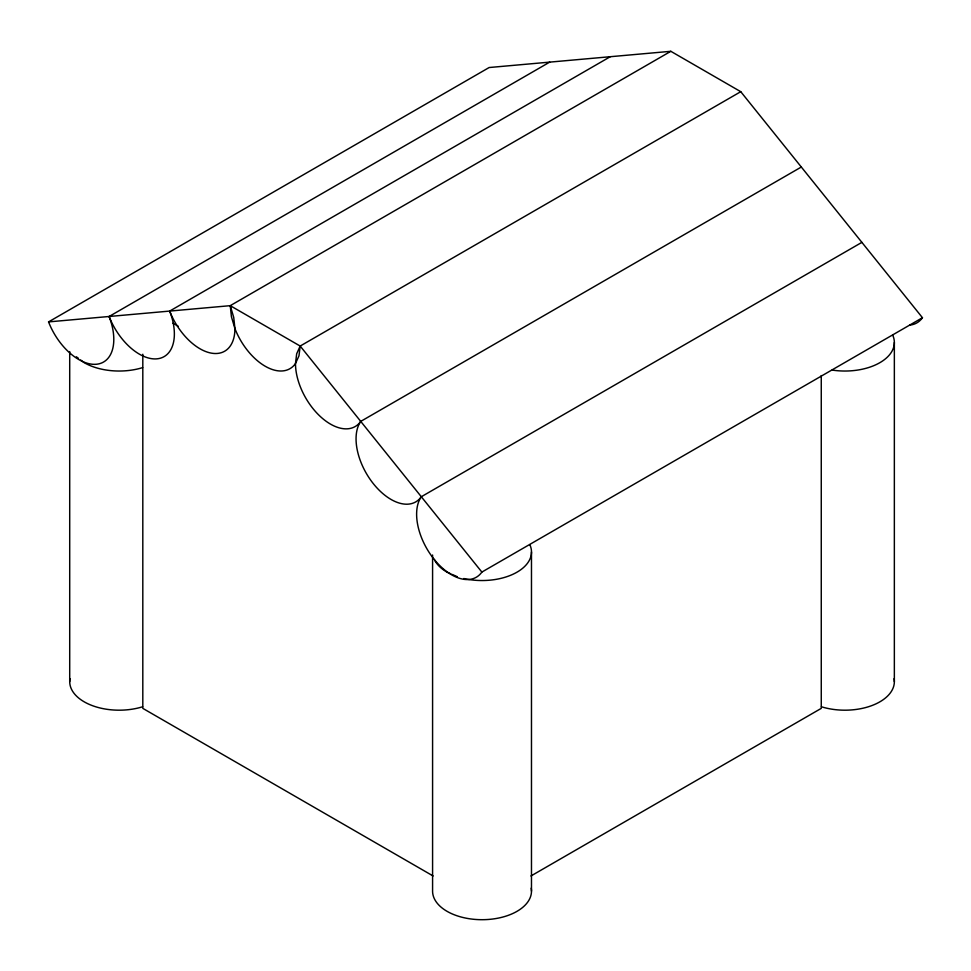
<?xml version="1.0" encoding="UTF-8"?>
<svg xmlns="http://www.w3.org/2000/svg" width="971" height="971" viewBox="0 0 971 971"><rect width="100%" height="100%" fill="white"/><g stroke="black" fill="none" stroke-linecap="round" stroke-linejoin="round"><path stroke-width="1.46" d="M909.657 325.103A49.448 28.547 60 0 0 922.45 317.711L740.752 91.687L300.173 346.052L298.983 355.811L295.487 363.53A49.448 28.547 60 0 0 321.413 417.494A49.448 28.547 60 0 0 360.739 421.39L801.318 167.024M549.695 62.12L109.116 316.497A49.448 28.547 60 0 1 96.311 364.259A49.448 28.547 60 0 1 48.55 321.899L230.248 305.671L300.173 346.052L296.677 353.772L295.487 363.53A49.448 28.547 60 0 1 234.921 328.562L231.438 316.813L230.248 305.671L670.827 51.305L740.752 91.687M48.55 321.899L489.129 67.533L670.827 51.305M109.116 316.497A49.448 28.547 60 0 0 156.877 358.845A49.448 28.547 60 0 0 169.682 311.084L610.261 56.719M360.739 421.39A49.448 28.547 60 0 0 373.544 483.934A49.448 28.547 60 0 0 421.305 496.739L861.884 242.362M421.305 496.739A49.448 28.547 60 0 0 434.098 559.284A49.448 28.547 60 0 0 481.871 572.077L922.45 317.711M530.943 875.976L821.26 708.369L821.26 375.571M450.908 573.873L447.061 572.174A49.448 28.547 0 0 1 434.268 559.369M452.183 574.444L457.305 576.713M172.996 323.222L178.251 326.256M433.115 875.976L142.81 708.369L142.81 354.221M76.333 356.758L78.469 358.36M80.702 360.047L84.198 362.669A49.448 28.547 0 0 0 142.64 367.608M300.173 346.052L481.871 572.077M230.248 305.671L233.732 317.432L234.921 328.562A49.448 28.547 60 0 1 209.008 352.607A49.448 28.547 60 0 1 169.682 311.084M894.352 342.484L894.352 681.642M531.477 551.977L531.477 891.147M432.581 555.011L432.581 891.147A49.448 28.547 0 0 0 484.614 919.658A49.448 28.547 0 0 0 531.21 888.162M69.706 351.563L69.706 681.642M142.64 706.767A49.448 28.547 0 0 1 91.638 705.359A49.448 28.547 0 0 1 69.985 678.668M529.802 544.597A49.448 28.547 0 0 1 514.909 573.315A49.448 28.547 0 0 1 463.774 578.522M894.085 678.668A49.448 28.547 0 0 1 872.431 705.359A49.448 28.547 0 0 1 821.417 706.767M892.665 335.092A49.448 28.547 0 0 1 832.098 370.06"/></g></svg>
